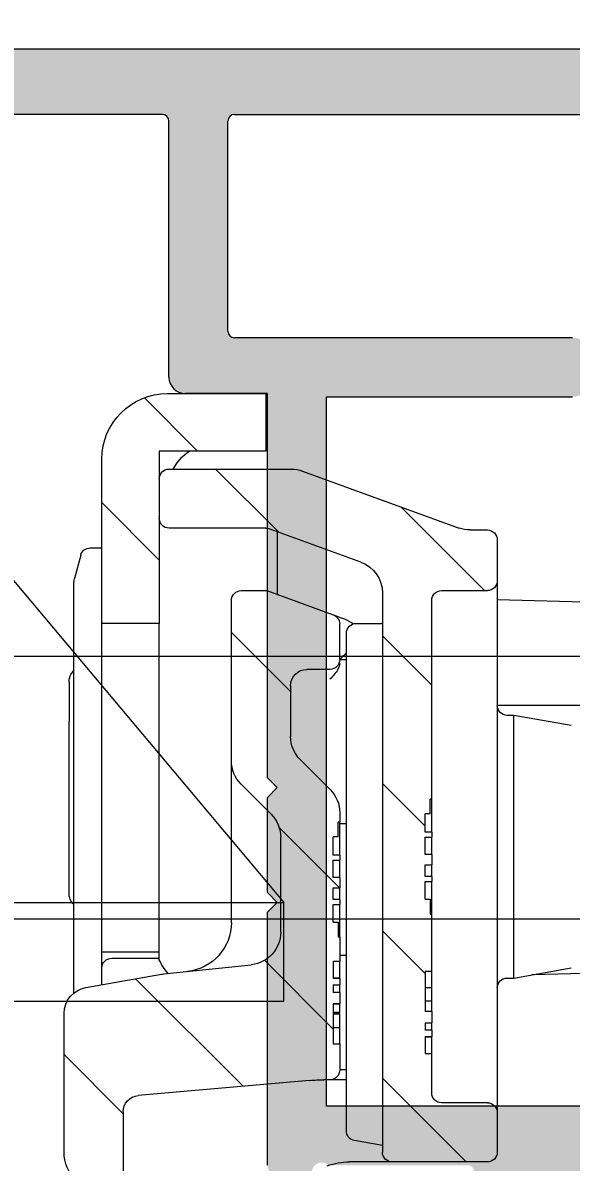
# Model space of a CAD drawing. Extents: x 820 to 5791, y 1495 to 5010.
# Drawn here: x 3009.339 to 3011.01, y 2081.616 to 2085.087 of the extents above; entities that cross this region are included whole.
import ezdxf

# ---------------------------------------------------------------- set-up
doc = ezdxf.new("R2010")
doc.units = 0
doc.header["$LTSCALE"] = 20
doc.layers.get('0').update_dxf_attribs({"linetype": 'CONTINUOUS', "lineweight": 15})
doc.layers.get('DEFPOINTS').update_dxf_attribs({"linetype": 'CONTINUOUS'})
doc.layers.add('_00_TT_PLASTER INTERIOR', color=60, linetype='CONTINUOUS', lineweight=0)
doc.layers.add('ölç', color=63, linetype='CONTINUOUS', lineweight=20)
doc.layers.add('dış ölçü', color=7, linetype='CONTINUOUS', lineweight=20, true_color=0x0d6787)
doc.styles.add('TRS', font='times.ttf', dxfattribs={"width": 0.8})
doc.dimstyles.new('dış ölçü', dxfattribs={"dimtxt": 12, "dimasz": 5, "dimexe": 5, "dimexo": 35, "dimgap": 5, "dimtad": 1, "dimdec": 0, "dimdsep": 46, "dimtxsty": 'TRS', "dimblk": 'DOT', "dimcen": 0, "dimdle": 0.1, "dimclrd": 256, "dimclre": 256, "dimclrt": 73, "dimadec": 0, "dimazin": 0, "dimtfac": 0.3, "dimtdec": 0, "dimtix": 1, "dimtmove": 2, "dimatfit": 3, "dimldrblk": 'DOT', "dimfxl": 1, "dimfxlon": 1, "dimtolj": 1, "dimarcsym": 0})

# ---------------------------------------------------------------- blocks, each defined once
blk = doc.blocks.new('_Dot')
at = {"layer": 'ölç', "color": 0, "lineweight": -2}
blk.add_line((-0.5, 0), (-1, 0), dxfattribs=at)
at = {"layer": 'ölç', "color": 0, "const_width": 0.5}
blk.add_lwpolyline([(-0.25, 0, 1), (0.25, 0, 1)], format="xyb", close=True, dxfattribs=at)
blk = doc.blocks.new('*D176')
at = {"layer": 'DEFPOINTS', "color": 0, "transparency": 16777216}
for p in [(2844.176336790435, 2097.044452601193), (3414.390991119654, 2084.554264930397), (3414.390991119654, 1809.278305477972)]:
    blk.add_point(p, dxfattribs=at)
at = {"layer": 'dış ölçü', "lineweight": -2, "transparency": 16777216}
for p, q in [((2844.176336790435, 1810.278305477972), (2844.176336790435, 1804.278305477972)), ((3414.390991119654, 1810.278305477972), (3414.390991119654, 1804.278305477972)), ((2849.176336790435, 1809.278305477972), (3409.390991119654, 1809.278305477972))]:
    blk.add_line(p, q, dxfattribs=at)
at = {"layer": 'dış ölçü', "lineweight": -2, "transparency": 16777216, "xscale": 5, "yscale": 5, "zscale": 5, "rotation": 180}
blk.add_blockref('_Dot', (2844.176336790435, 1809.278305477972), dxfattribs=at)
at = {"layer": 'dış ölçü', "lineweight": -2, "transparency": 16777216, "xscale": 5, "yscale": 5, "zscale": 5}
blk.add_blockref('_Dot', (3414.390991119654, 1809.278305477972), dxfattribs=at)
at = {"layer": 'dış ölçü', "color": 73, "transparency": 16777216, "insert": (3129.283663955045, 1820.399430207605), "char_height": 12, "attachment_point": 5, "style": 'TRS'}
blk.add_mtext('\\A1;570', dxfattribs=at)
blk = doc.blocks.new('*D180')
at = {"layer": 'DEFPOINTS', "color": 0, "transparency": 16777216}
for p in [(3700.971713778752, 2100.044452589959), (2054.28790840802, 2083.440788159293), (3700.971713778752, 1729.278305477972)]:
    blk.add_point(p, dxfattribs=at)
at = {"layer": 'dış ölçü', "lineweight": -2, "transparency": 16777216}
for p, q in [((2054.28790840802, 1730.278305477972), (2054.28790840802, 1724.278305477972)), ((3700.971713778752, 1730.278305477972), (3700.971713778752, 1724.278305477972)), ((2059.28790840802, 1729.278305477972), (3695.971713778752, 1729.278305477972))]:
    blk.add_line(p, q, dxfattribs=at)
at = {"layer": 'dış ölçü', "lineweight": -2, "transparency": 16777216, "xscale": 5, "yscale": 5, "zscale": 5, "rotation": 180}
blk.add_blockref('_Dot', (2054.28790840802, 1729.278305477972), dxfattribs=at)
at = {"layer": 'dış ölçü', "lineweight": -2, "transparency": 16777216, "xscale": 5, "yscale": 5, "zscale": 5}
blk.add_blockref('_Dot', (3700.971713778752, 1729.278305477972), dxfattribs=at)
at = {"layer": 'dış ölçü', "color": 73, "transparency": 16777216, "insert": (2877.629811093386, 1740.399430207604), "char_height": 12, "attachment_point": 5, "style": 'TRS'}
blk.add_mtext('\\A1;1647', dxfattribs=at)
blk = doc.blocks.new('HGJFG')
h = blk.add_hatch(color=9)
h.dxf.hatch_style = 1
edge = h.paths.add_edge_path()
edge.add_arc((-2148.65251659494, -3285.672047667697), 0.0500000000000199, 660.0194825740718, 719.999999999998, ccw=False)
edge.add_line((-2148.627501872424, -3285.715340434505), (-2148.670308720238, -3285.740074391198))
edge.add_arc((-2148.68031460924, -3285.722757284476), 0.02000000000005231, 615.0020712212915, 660.0194825747342, ccw=False)
edge.add_line((-2148.685490291781, -3285.742075988112), (-2148.752516594927, -3285.724118941224))
edge.add_line((-2148.752516594931, -3285.724118941224), (-2148.752516594931, -3285.522558941224))
edge.add_line((-2148.752516594931, -3285.522558941223), (-2149.05251659493, -3285.522558941223))
edge.add_line((-2149.052516594934, -3285.522558941223), (-2149.052516594934, -3286.412558941223))
edge.add_line((-2149.052516594934, -3286.412558941224), (-2149.082516594935, -3286.442558941225))
edge.add_line((-2149.082516594933, -3286.442558941225), (-2149.052516594932, -3286.472548941225))
edge.add_line((-2149.052516594934, -3286.472548941224), (-2149.052516594934, -3287.382548941224))
edge.add_line((-2149.052516594934, -3287.382548941224), (-2148.752516594935, -3287.382548941224))
edge.add_line((-2148.752516594931, -3287.382548941224), (-2148.752516594931, -3287.162549449302))
edge.add_arc((-2148.732516594927, -3287.162549449303), 0.02000000000007489, 419.99921998778024, 540.0000000005099, ccw=False)
edge.add_line((-2148.722516359133, -3287.145229077366), (-2148.627516005438, -3287.200079281579))
edge.add_arc((-2148.65251659494, -3287.243380211418), 0.04999999999978667, 360.00000000016854, 419.99921998742957, ccw=False)
edge.add_line((-2148.602516594937, -3287.243380211418), (-2148.602516594937, -3287.383208941181))
edge.add_arc((-2148.762516594926, -3287.383208941182), 0.1599999999997735, 630.0013324598763, 719.9999999998896, ccw=False)
edge.add_line((-2148.762512874001, -3287.543208941138), (-2149.052516594932, -3287.54321568541))
edge.add_line((-2149.052516594934, -3287.54321568541), (-2149.052516594934, -3287.913212313166))
edge.add_line((-2149.052516594934, -3287.913212313165), (-2149.082516594935, -3287.943212313166))
edge.add_line((-2149.082516594933, -3287.943212313166), (-2149.052516594932, -3287.973212313165))
edge.add_line((-2149.052516594934, -3287.973212313166), (-2149.052516594934, -3288.742558941225))
edge.add_line((-2149.052516594934, -3288.742558941224), (-2149.089767720176, -3288.892196892892))
edge.add_arc((-2149.070641625059, -3288.898044326987), 0.02000000000011365, 523.0000000003032, 577.8805265231091)
edge.add_line((-2149.086427481464, -3288.910324666459), (-2149.05277586073, -3288.953582399997))
edge.add_arc((-2149.068561717138, -3288.96586273947), 0.01999999999946319, 360.00000000045696, 397.88052652326303, ccw=False)
edge.add_line((-2149.048561717133, -3288.96586273947), (-2149.048561717133, -3289.049106112824))
edge.add_arc((-2149.068561717138, -3289.049106112824), 0.01999999999983544, 617.4999999995352, 719.9999999995362, ccw=False)
edge.add_line((-2149.072890509412, -3289.068632032965), (-2149.340819466336, -3289.009233613247))
edge.add_arc((-2149.336490674058, -3288.989707693106), 0.02000000000012126, 413.2066863932508, 617.4999999999645, ccw=False)
edge.add_line((-2149.324512071061, -3288.973691667678), (-2149.19708716729, -3288.795048541164))
edge.add_arc((-2149.213369477654, -3288.783434482052), 0.01999999999827856, 684.4999999981264, 702.9999999981084)
edge.add_line((-2149.194243382543, -3288.789281916145), (-2149.189348263563, -3288.773270703414))
edge.add_arc((-2149.218037406242, -3288.764499552272), 0.02999999999991945, 702.9999999999847, 852.9999999999912)
edge.add_line((-2149.238497357042, -3288.742558941224), (-2149.662516594927, -3288.742558941224))
edge.add_arc((-2149.662516594934, -3288.762558941225), 0.01999999999980276, 449.9999999997476, 539.9999999997314)
edge.add_line((-2149.682516594939, -3288.762558941225), (-2149.682516594939, -3288.797418147362))
edge.add_arc((-2149.662516594934, -3288.797418147363), 0.01999999999994486, 539.9999999993956, 568.8304574556344)
edge.add_line((-2149.68003760422, -3288.807062536075), (-2149.59994953025, -3288.952558941225))
edge.add_arc((-2149.59994953025, -3288.972558941224), 0.02000000000007276, 270, 450, ccw=False)
edge.add_line((-2149.59994953025, -3288.992558941224), (-2149.753847279138, -3288.992558941224))
edge.add_arc((-2149.753847279132, -3288.942558941225), 0.05000000000000009, 568.8304574562372, 629.9999999999976, ccw=False)
edge.add_line((-2149.797649802346, -3288.966669913008), (-2149.915310820193, -3288.752914552511))
edge.add_arc((-2149.932831829469, -3288.762558941225), 0.01999999999985384, 388.8304574569419, 450.0000000007043)
edge.add_line((-2149.932831829469, -3288.742558941224), (-2153.492828712036, -3288.742558941224))
edge.add_line((-2153.492828712039, -3288.742558941224), (-2153.492828712039, -3288.942558941224))
edge.add_arc((-2153.542828712042, -3288.942558941225), 0.05, 270, 360, ccw=False)
edge.add_line((-2153.542828712042, -3288.992558941224), (-2153.955033468753, -3288.992558941224))
edge.add_arc((-2153.955033468749, -3288.972558941224), 0.02000000000007276, 450, 630, ccw=False)
edge.add_line((-2153.955033468749, -3288.952558941223), (-2153.874945394779, -3288.807062536073))
edge.add_arc((-2153.892466404065, -3288.797418147361), 0.02000000000003605, 691.1695425433522, 719.9999999995905)
edge.add_line((-2153.872466404076, -3288.797418147361), (-2153.872466404076, -3288.762558941224))
edge.add_arc((-2153.892466404065, -3288.762558941225), 0.0199999999998937, 360.0000000005292, 450.000000000513)
edge.add_line((-2153.892466404065, -3288.742558941224), (-2154.316485641951, -3288.742558941224))
edge.add_arc((-2154.336945592758, -3288.764499552272), 0.02999999999999899, 406.9999999999133, 556.9999999999202)
edge.add_line((-2154.365634735438, -3288.773270703415), (-2154.36073961646, -3288.789281916146))
edge.add_arc((-2154.341613521331, -3288.78343448205), 0.01999999999852584, 557.0000000033442, 575.500000003329)
edge.add_line((-2154.357895831706, -3288.795048541165), (-2154.230470927935, -3288.973691667679))
edge.add_arc((-2154.218492324942, -3288.989707693106), 0.02000000000015939, 282.50000000028524, 486.7933136069838, ccw=False)
edge.add_line((-2154.214163532667, -3289.009233613248), (-2154.482092489591, -3289.068632032966))
edge.add_arc((-2154.486421281877, -3289.049106112824), 0.01999999999983568, 540.0000000004637, 642.5000000004644, ccw=False)
edge.add_line((-2154.506421281866, -3289.049106112824), (-2154.506421281866, -3288.96586273947))
edge.add_arc((-2154.486421281877, -3288.965862739468), 0.0200000000005236, 502.11947347777993, 540.0000000005853, ccw=False)
edge.add_line((-2154.502207138282, -3288.953582399997), (-2154.468555517548, -3288.910324666459))
edge.add_arc((-2154.484341373941, -3288.898044326986), 0.01999999999929946, 682.1194734770343, 736.9999999998462)
edge.add_line((-2154.46521527883, -3288.892196892893), (-2154.502466404071, -3288.742658941224))
edge.add_line((-2154.502466404066, -3288.742658941223), (-2154.502516594929, -3287.972212313165))
edge.add_line((-2154.502516594931, -3287.972212313166), (-2154.47251659493, -3287.942212313166))
edge.add_line((-2154.472516594932, -3287.942212313165), (-2154.502516594933, -3287.912212313165))
edge.add_line((-2154.502516594931, -3287.912212313165), (-2154.502516594931, -3287.622558941223))
edge.add_line((-2154.502516594931, -3287.622558941223), (-2154.47251659493, -3287.592558941224))
edge.add_line((-2154.472516594932, -3287.592558941225), (-2154.502516594933, -3287.562558941224))
edge.add_line((-2154.502516594931, -3287.562558941224), (-2154.502516594931, -3286.392558941224))
edge.add_line((-2154.502516594931, -3286.392558941224), (-2154.752516594931, -3286.392558941224))
edge.add_arc((-2154.752516594931, -3286.342558941225), 0.05, 540, 630, ccw=False)
edge.add_line((-2154.802516594934, -3286.342558941225), (-2154.802516594934, -3285.562558941224))
edge.add_arc((-2154.822516594938, -3285.562558941224), 0.01999999999989086, 360.0000000005211, 450.0000000005211)
edge.add_line((-2154.822516594938, -3285.542558941223), (-2155.282516594937, -3285.542558941223))
edge.add_arc((-2155.28251659493, -3285.562558941224), 0.01999999999989086, 449.9999999994789, 539.9999999994789)
edge.add_line((-2155.302516594934, -3285.562558941224), (-2155.302516594934, -3285.672558962828))
edge.add_arc((-2155.352516594937, -3285.672558962827), 0.0499999999999444, 630.0358098574097, 719.9999999998711, ccw=False)
edge.add_line((-2155.352485344946, -3285.722558953062), (-2155.512466404075, -3285.722658941223))
edge.add_arc((-2155.51246640406, -3285.682658941224), 0.03999999999978172, 450.00000000001626, 629.9999999999836, ccw=False)
edge.add_line((-2155.51246640406, -3285.642658941223), (-2155.42246640406, -3285.642658941223))
edge.add_line((-2155.422466404064, -3285.642658941223), (-2155.422466404064, -3285.532558941223))
edge.add_arc((-2155.472466404067, -3285.532558941223), 0.05, 360, 450)
edge.add_line((-2155.472466404067, -3285.482558941224), (-2156.132466404067, -3285.482558941224))
edge.add_arc((-2156.13246640407, -3285.532558941223), 0.05, 450, 540)
edge.add_line((-2156.182466404073, -3285.532558941223), (-2156.182466404073, -3285.642658941223))
edge.add_line((-2156.182466404073, -3285.642658941223), (-2156.092266404073, -3285.642658941223))
edge.add_arc((-2156.092566772827, -3285.682608626025), 0.03995081397301977, 269.71369605744144, 449.5692196920685, ccw=False)
edge.add_line((-2156.092766404062, -3285.722558941224), (-2156.252516594926, -3285.722558941224))
edge.add_arc((-2156.252516594931, -3285.672558941224), 0.05, 540, 630, ccw=False)
edge.add_line((-2156.302516594934, -3285.672558941224), (-2156.302516594934, -3285.392558941225))
edge.add_arc((-2156.252516594931, -3285.392558941224), 0.05, 450, 540, ccw=False)
edge.add_line((-2156.252516594931, -3285.342558941225), (-2148.652516594931, -3285.342558941225))
edge.add_arc((-2148.65251659494, -3285.392558941224), 0.05, 360, 450, ccw=False)
edge.add_line((-2148.602516594937, -3285.392558941224), (-2148.602516594937, -3285.672047667696))
edge = h.paths.add_edge_path(flags=16)
edge.add_line((-2154.622516594926, -3286.202558941223), (-2154.622516594926, -3285.562558941223))
edge.add_arc((-2154.602516594937, -3285.562558941224), 0.01999999999989086, 449.9999999994789, 539.9999999994789, ccw=False)
edge.add_line((-2154.602516594937, -3285.542558941223), (-2149.232516594936, -3285.542558941223))
edge.add_line((-2149.232516594927, -3285.542558941223), (-2149.232516594927, -3286.252558941223))
edge.add_line((-2149.232516594927, -3286.252558941224), (-2149.382516594927, -3286.252558941224))
edge.add_arc((-2149.382516594936, -3286.302558941224), 0.05, 450, 540)
edge.add_line((-2149.432516594939, -3286.302558941224), (-2149.432516594939, -3286.352558941224))
edge.add_arc((-2149.382516594936, -3286.352558941225), 0.05, 540, 630)
edge.add_line((-2149.382516594936, -3286.402558941224), (-2149.232516594936, -3286.402558941224))
edge.add_line((-2149.232516594927, -3286.402558941224), (-2149.232516594927, -3288.562558941224))
edge.add_line((-2149.232516594927, -3288.562558941224), (-2154.322516594927, -3288.562558941224))
edge.add_line((-2154.322516594938, -3288.562558941224), (-2154.322516594938, -3286.402558941224))
edge.add_line((-2154.322516594938, -3286.402558941224), (-2153.572516594938, -3286.402558941224))
edge.add_arc((-2153.572516594938, -3286.352558941225), 0.05, 630, 720)
edge.add_line((-2153.522516594935, -3286.352558941225), (-2153.522516594935, -3286.272558941225))
edge.add_arc((-2153.572516594938, -3286.272558941223), 0.04999999999999969, 719.9999999999995, 810.0000000000003)
edge.add_line((-2153.572516594938, -3286.222558941224), (-2154.602516594939, -3286.222558941224))
edge.add_arc((-2154.602516594937, -3286.202558941223), 0.01999999999989086, 540.0000000005211, 630.0000000005211, ccw=False)
at = {"color": 9}
for p, q in [((-2156.252516594931, -3285.342558941225), (-2148.65251659494, -3285.342558941225)), ((-2154.822516594938, -3285.542558941223), (-2155.28251659493, -3285.542558941223)), ((-2154.602516594937, -3285.542558941223), (-2149.232516594927, -3285.542558941223)), ((-2154.802516594934, -3286.342558941225), (-2154.802516594934, -3285.562558941224)), ((-2154.622516594926, -3286.202558941223), (-2154.622516594926, -3285.562558941224)), ((-2153.572516594938, -3286.222558941224), (-2154.602516594937, -3286.222558941224)), ((-2154.502516594931, -3286.392558941224), (-2154.752516594931, -3286.392558941224)), ((-2154.502516594931, -3287.562558941224), (-2154.502516594931, -3286.392558941224)), ((-2154.322516594938, -3288.562558941224), (-2154.322516594938, -3286.402558941224)), ((-2154.322516594938, -3286.402558941224), (-2153.572516594938, -3286.402558941224)), ((-2154.472516594932, -3287.592558941225), (-2154.502516594931, -3287.562558941224)), ((-2154.502516594931, -3287.622558941223), (-2154.472516594932, -3287.592558941225)), ((-2154.502516594931, -3287.912212313165), (-2154.502516594931, -3287.622558941223)), ((-2154.472516594932, -3287.942212313165), (-2154.502516594931, -3287.912212313165)), ((-2154.502516594931, -3287.972212313166), (-2154.472516594932, -3287.942212313165)), ((-2154.502466404066, -3288.742658941223), (-2154.502516594931, -3287.972212313166)), ((-2149.232516594927, -3288.562558941224), (-2154.322516594938, -3288.562558941224))]:
    blk.add_line(p, q, dxfattribs=at)
at = {"color": 9, "extrusion": (0, 0, -1)}
for p, q in [((-2154.715150761052, -3286.567530022167), (-2154.877340361051, -3286.405340222172)), ((-2154.80691306105, -3286.392529922171), (-2154.506912961047, -3286.392529922171)), ((-2154.506912961047, -3286.392529922171), (-2154.506912961047, -3286.567530022167)), ((-2154.831912861043, -3286.567530022167), (-2154.831912861043, -3287.092529922172)), ((-2154.506912961047, -3286.567530022167), (-2154.831912861043, -3286.567530022167)), ((-2155.006913061047, -3287.092529922172), (-2155.006913061047, -3286.592529922172)), ((-2154.801912961045, -3286.622530022171), (-2154.429330761047, -3286.622530022171)), ((-2154.467697261044, -3286.81498342217), (-2154.660150761044, -3286.622530022171)), ((-2154.831912861043, -3286.652529922169), (-2154.831912861043, -3286.772529922172)), ((-2154.395128761052, -3286.628560722173), (-2153.918482361053, -3286.802045822168)), ((-2154.831912861043, -3286.899780622171), (-2155.006913061047, -3286.724780622172)), ((-2153.841138061046, -3286.992529922173), (-2154.096366761046, -3286.737301122173)), ((-2154.507202761041, -3286.802529922171), (-2154.801912961045, -3286.802529922171)), ((-2154.217710961047, -3286.905971022167), (-2154.496942161041, -3286.804339122168)), ((-2154.471912961043, -3287.004258022168), (-2154.471912961043, -3286.813449122169)), ((-2153.884280261042, -3286.808076522168), (-2153.831912961044, -3286.808076522168)), ((-2155.042098261049, -3286.862529922169), (-2155.006913061047, -3286.862529922169)), ((-2153.801912961045, -3286.838076522167), (-2153.801912961045, -3286.962530022168)), ((-2155.071075961049, -3286.884765422171), (-2155.090209261046, -3286.95617162217)), ((-2155.29191296105, -3286.94252992217), (-2154.451912961039, -3287.94252992217)), ((-2155.091912961053, -3287.041639122171), (-2155.091912961053, -3286.969112522168)), ((-2153.801912961045, -3286.962530022168), (-2153.801912961045, -3287.042529922172)), ((-2154.581912961044, -3286.992529922173), (-2154.50413536104, -3286.992529922173)), ((-2154.50413536104, -3286.992529922173), (-2154.301652361039, -3287.066227822169)), ((-2154.478492761043, -3287.00186322217), (-2154.471912961043, -3287.004258022168)), ((-2154.151912961051, -3286.999940322171), (-2154.151912961051, -3288.702529922169)), ((-2153.971912961043, -3286.992529922173), (-2153.831912961044, -3286.992529922173)), ((-2155.091912961053, -3288.143420722169), (-2155.091912961053, -3287.041639122171)), ((-2154.611912861042, -3287.51110862217), (-2154.611912861042, -3287.022529922172)), ((-2154.001912961042, -3287.62752992217), (-2154.001912961042, -3287.022529922172)), ((-2153.801912961045, -3287.01942182217), (-2153.141987761043, -3287.037257622172)), ((-2154.301652361039, -3287.066227822169), (-2154.300607261041, -3287.066608122167)), ((-2154.300607261041, -3287.066608122167), (-2154.297508261047, -3287.067736122171)), ((-2154.297508261047, -3287.067736122171), (-2154.29246336105, -3287.06957232217)), ((-2154.29246336105, -3287.06957232217), (-2154.285648361049, -3287.072052722168)), ((-2154.285648361049, -3287.072052722168), (-2154.277300561048, -3287.075091122167)), ((-2154.277300561048, -3287.075091122167), (-2154.267710961049, -3287.078581422168)), ((-2153.801912961045, -3287.042529922172), (-2153.801912961045, -3288.50252992217)), ((-2155.006913061047, -3287.277291922169), (-2155.006913061047, -3287.092529922172)), ((-2154.831912861043, -3287.092529922172), (-2155.006913061047, -3287.092529922172)), ((-2154.831912861043, -3287.277291922169), (-2154.831912861043, -3287.092529922172)), ((-2154.281912961041, -3287.202529922169), (-2154.281912961041, -3287.09441862217)), ((-2154.267710961049, -3287.078581422168), (-2154.246143961046, -3287.089545822168)), ((-2154.246143961046, -3287.089545822168), (-2154.240465761043, -3287.094266722173)), ((-2154.231912961052, -3287.092529922172), (-2154.151912961051, -3287.092529922172)), ((-2154.431912961049, -3287.299780622173), (-2154.611912861042, -3287.119780622169)), ((-2154.261912961051, -3287.142529922171), (-2154.261912961051, -3287.122529922171)), ((-2154.261912961051, -3288.618264822168), (-2154.261912961051, -3287.142529922171)), ((-2154.001912961042, -3287.280767822168), (-2154.151912961051, -3287.130767822168)), ((-2155.491912961047, -3287.19252992217), (-2153.54191296105, -3287.19252992217)), ((-2154.281912961041, -3287.202529922169), (-2154.281457161048, -3287.202074222169)), ((-2154.281912961041, -3287.202529922169), (-2154.261912961051, -3287.202529922169)), ((-2154.281457161048, -3287.202074222169), (-2154.280103661044, -3287.200720722171)), ((-2154.280103661044, -3287.200720722171), (-2154.277893761054, -3287.198510722171)), ((-2154.277893761054, -3287.198510722171), (-2154.274894261046, -3287.195511322167)), ((-2154.274894261046, -3287.195511322167), (-2154.271196661049, -3287.191813622173)), ((-2154.271196661049, -3287.191813622173), (-2154.266912961041, -3287.187529922167)), ((-2154.266912961041, -3287.187529922167), (-2154.262173561042, -3287.182790522168)), ((-2154.262173561042, -3287.182790522168), (-2154.261912961051, -3287.182530022169)), ((-2154.31191296104, -3287.232529922167), (-2154.381912961047, -3287.232529922167)), ((-2155.106912861052, -3287.27181202217), (-2155.106912861052, -3287.391731522171)), ((-2155.006913061047, -3287.36735992217), (-2155.006913061047, -3287.277291922169)), ((-2154.831912861043, -3287.36735992217), (-2154.831912861043, -3287.277291922169)), ((-2154.431912961049, -3287.282529922169), (-2154.431912961049, -3287.43655012217)), ((-2153.366912961047, -3287.342529922172), (-2153.801912961045, -3287.342529922172)), ((-2155.006913061047, -3288.092529922172), (-2155.006913061047, -3287.36735992217)), ((-2154.831912861043, -3288.068477222168), (-2154.831912861043, -3287.36735992217)), ((-2153.751912961042, -3287.372529922171), (-2153.771912961046, -3287.372529922171)), ((-2153.751912961042, -3288.17252992217), (-2153.751912961042, -3287.372529922171)), ((-2153.576703561045, -3287.403424122168), (-2153.751912961042, -3287.372529922171)), ((-2155.106912861052, -3287.79332842217), (-2155.106912861052, -3287.391731522171)), ((-2154.611912861042, -3287.532529922169), (-2154.611912861042, -3287.51110862217)), ((-2154.402623661049, -3287.507260822168), (-2154.311202361042, -3287.598682222168)), ((-2154.611912861042, -3287.932529922168), (-2154.611912861042, -3287.532529922169)), ((-2154.491202261049, -3287.673240622168), (-2154.582623761043, -3287.581819322172)), ((-2154.021912961046, -3287.709780622169), (-2154.151912961051, -3287.579780622172)), ((-2154.006912961047, -3287.67252992217), (-2154.006912961047, -3287.62752992217)), ((-2154.001912961042, -3287.62752992217), (-2154.006912961047, -3287.62752992217)), ((-2154.001912961042, -3287.72852992217), (-2154.001912961042, -3287.62752992217)), ((-2154.286912961045, -3287.742529922173), (-2154.286912961045, -3287.697529922171)), ((-2154.281912961041, -3287.697529922171), (-2154.286912961045, -3287.697529922171)), ((-2154.281912961041, -3287.669392822173), (-2154.281912961041, -3287.697529922171)), ((-2154.281912961041, -3287.798529922172), (-2154.281912961041, -3287.697529922171)), ((-2154.021912961046, -3287.72852992217), (-2154.021912961046, -3287.67252992217)), ((-2154.006912961047, -3287.67252992217), (-2154.021912961046, -3287.67252992217)), ((-2154.28293906104, -3287.897767322168), (-2154.466411761049, -3287.714294622169)), ((-2154.261912961051, -3287.702529922169), (-2154.281912961041, -3287.702529922169)), ((-2154.001912961042, -3287.72852992217), (-2154.021912961046, -3287.72852992217)), ((-2154.001912961042, -3287.729780622171), (-2154.003163561048, -3287.72852992217)), ((-2154.001912961042, -3287.72852992217), (-2154.001912961042, -3287.743914522168)), ((-2154.461912961048, -3288.032489522168), (-2154.461912961048, -3287.74395132217)), ((-2154.301912961045, -3287.798529922172), (-2154.301912961045, -3287.742529922173)), ((-2154.286912961045, -3287.742529922173), (-2154.301912961045, -3287.742529922173)), ((-2154.021912961046, -3287.796737322172), (-2154.021912961046, -3287.743914522168)), ((-2154.021912961046, -3287.743914522168), (-2154.001912961042, -3287.743914522168)), ((-2154.001912961042, -3287.796737322172), (-2154.001912961042, -3287.743914522168)), ((-2155.106912861052, -3287.913247922169), (-2155.106912861052, -3287.79332842217)), ((-2154.281912961041, -3287.798529922172), (-2154.301912961045, -3287.798529922172)), ((-2154.281912961041, -3287.798529922172), (-2154.281912961041, -3287.813914522169)), ((-2154.001912961042, -3287.796737322172), (-2154.021912961046, -3287.796737322172)), ((-2154.001912961042, -3287.796737322172), (-2154.001912961042, -3287.827767322168)), ((-2154.301912961045, -3287.866737322166), (-2154.301912961045, -3287.813914522169)), ((-2154.301912961045, -3287.813914522169), (-2154.281912961041, -3287.813914522169)), ((-2154.281912961041, -3287.866737322166), (-2154.281912961041, -3287.813914522169)), ((-2154.021912961046, -3287.863145322169), (-2154.021912961046, -3287.827767322168)), ((-2154.021912961046, -3287.827767322168), (-2154.001912961042, -3287.827767322168)), ((-2154.001912961042, -3287.863145322169), (-2154.001912961042, -3287.827767322168)), ((-2154.281912961041, -3287.866737322166), (-2154.301912961045, -3287.866737322166)), ((-2154.281912961041, -3287.866737322166), (-2154.281912961041, -3287.897767322168)), ((-2154.001912961042, -3287.863145322169), (-2154.021912961046, -3287.863145322169)), ((-2154.001912961042, -3287.863145322169), (-2154.001912961042, -3287.878529922172)), ((-2154.301912961045, -3287.933145322168), (-2154.301912961045, -3287.897767322168)), ((-2154.301912961045, -3287.897767322168), (-2154.281912961041, -3287.897767322168)), ((-2154.281912961041, -3287.931108622167), (-2154.281912961041, -3287.897767322168)), ((-2154.021912961046, -3287.932529922168), (-2154.021912961046, -3287.878529922172)), ((-2154.021912961046, -3287.878529922172), (-2154.001912961042, -3287.878529922172)), ((-2154.001912961042, -3287.97752992217), (-2154.001912961042, -3287.878529922172)), ((-2155.491912961047, -3287.94252992217), (-2154.451912961039, -3287.94252992217)), ((-2154.611912861042, -3288.003235022171), (-2154.611912861042, -3287.932529922168)), ((-2154.451912961039, -3288.24252992217), (-2154.451912961039, -3287.94252992217)), ((-2154.281912961041, -3287.933145322168), (-2154.301912961045, -3287.933145322168)), ((-2154.281912961041, -3287.933145322168), (-2154.281912961041, -3287.948529922171)), ((-2154.021912961046, -3287.932529922168), (-2154.006912961047, -3287.932529922168)), ((-2154.006912961047, -3287.932529922168), (-2154.006912961047, -3287.97752992217)), ((-2154.301912961045, -3288.00252992217), (-2154.301912961045, -3287.948529922171)), ((-2154.301912961045, -3287.948529922171), (-2154.281912961041, -3287.948529922171)), ((-2154.281912961041, -3288.04752992217), (-2154.281912961041, -3287.948529922171)), ((-2154.006912961047, -3287.97752992217), (-2154.001912961042, -3287.97752992217)), ((-2154.001912961042, -3288.152529922169), (-2154.001912961042, -3287.97752992217)), ((-2155.491912961047, -3287.99252992217), (-2153.54191296105, -3287.99252992217)), ((-2154.301912961045, -3288.00252992217), (-2154.286912961045, -3288.00252992217)), ((-2154.286912961045, -3288.00252992217), (-2154.286912961045, -3288.04752992217)), ((-2154.286912961045, -3288.04752992217), (-2154.281912961041, -3288.04752992217)), ((-2154.281912961041, -3288.04752992217), (-2154.281912961041, -3288.122529922171)), ((-2154.021912961046, -3288.158793422169), (-2154.151912961051, -3288.028793422168)), ((-2154.831912861043, -3288.113951322169), (-2154.831912861043, -3288.068477222168)), ((-2155.006913061047, -3288.142529922171), (-2155.006913061047, -3288.092529922172)), ((-2155.006913061047, -3288.092529922172), (-2154.831912861043, -3288.092529922172)), ((-2154.976912961048, -3288.112529922169), (-2154.831912861043, -3288.112529922169)), ((-2154.831912861043, -3288.116704222172), (-2154.831912861043, -3288.113951322169)), ((-2154.281912961041, -3288.10252992217), (-2154.261912961051, -3288.10252992217)), ((-2155.091912961053, -3288.21594732217), (-2155.091912961053, -3288.143420722169)), ((-2155.006913061047, -3288.162529922168), (-2155.006913061047, -3288.142529922171)), ((-2154.818439961045, -3288.160002422171), (-2154.551460161046, -3288.131941722172)), ((-2154.301912961045, -3288.327806222173), (-2154.511100961053, -3288.118618222169)), ((-2154.301912961045, -3288.122529922171), (-2154.301912961045, -3288.17445302217)), ((-2154.281912961041, -3288.122529922171), (-2154.301912961045, -3288.122529922171)), ((-2154.281912961041, -3288.17252992217), (-2154.281912961041, -3288.122529922171)), ((-2154.021912961046, -3288.152529922169), (-2154.021912961046, -3288.27403722217)), ((-2154.001912961042, -3288.152529922169), (-2154.021912961046, -3288.152529922169)), ((-2154.001912961042, -3288.202529922169), (-2154.001912961042, -3288.152529922169)), ((-2153.751912961042, -3288.17252992217), (-2153.576703561045, -3288.14163582217)), ((-2153.141987761043, -3288.147802222172), (-2153.696700361045, -3288.162794522167)), ((-2155.055804861052, -3288.20160892217), (-2154.825351861041, -3288.16097382217)), ((-2155.006913061047, -3288.192987922167), (-2155.006913061047, -3288.162529922168)), ((-2154.576548861046, -3288.502183022171), (-2154.90390676104, -3288.174825222169)), ((-2154.281912961041, -3288.17252992217), (-2154.301912961045, -3288.17252992217)), ((-2154.281912961041, -3288.17445302217), (-2154.301912961045, -3288.17445302217)), ((-2154.281912961041, -3288.17445302217), (-2154.281912961041, -3288.193683822169)), ((-2153.771912961046, -3288.17252992217), (-2153.751912961042, -3288.17252992217)), ((-2155.091886161053, -3288.217583322171), (-2155.091912961053, -3288.21594732217)), ((-2155.091874261049, -3288.21791262217), (-2155.091886161053, -3288.217583322171)), ((-2154.301912961045, -3288.193683822169), (-2154.301912961045, -3288.216174422171)), ((-2154.301912961045, -3288.193683822169), (-2154.281912961041, -3288.193683822169)), ((-2154.281912961041, -3288.216174422171), (-2154.301912961045, -3288.216174422171)), ((-2154.281912961041, -3288.216174422171), (-2154.281912961041, -3288.193683822169)), ((-2154.281912961041, -3288.216174422171), (-2154.281912961041, -3288.251022722173)), ((-2154.001912961042, -3288.202529922169), (-2154.021912961046, -3288.202529922169)), ((-2154.001912961042, -3288.243305222169), (-2154.001912961042, -3288.202529922169)), ((-2155.491912961047, -3288.24252992217), (-2154.451912961039, -3288.24252992217)), ((-2154.301912961045, -3288.251022722173), (-2154.281912961041, -3288.251022722173)), ((-2154.301912961045, -3288.251022722173), (-2154.301912961045, -3288.372529922171)), ((-2154.281912961041, -3288.251376122168), (-2154.301912961045, -3288.251376122168)), ((-2154.281912961041, -3288.277247522167), (-2154.281912961041, -3288.249332822169)), ((-2154.281912961041, -3288.251376122168), (-2154.281912961041, -3288.251022722173)), ((-2154.001912961042, -3288.243305222169), (-2154.021912961046, -3288.243305222169)), ((-2154.001912961042, -3288.241146122172), (-2154.001912961042, -3288.239068422171)), ((-2154.001912961042, -3288.27403722217), (-2154.001912961042, -3288.243305222169)), ((-2155.121912961052, -3288.702529922169), (-2155.121912961052, -3288.28039352217)), ((-2154.281912961041, -3288.277247522167), (-2154.301912961045, -3288.277247522167)), ((-2154.281912961041, -3288.28022222217), (-2154.301912961045, -3288.28022222217)), ((-2154.281912961041, -3288.282145322167), (-2154.301912961045, -3288.282145322167)), ((-2154.281912961041, -3288.282145322167), (-2154.281912961041, -3288.28022222217)), ((-2154.281912961041, -3288.324453022168), (-2154.281912961041, -3288.282145322167)), ((-2154.001912961042, -3288.27403722217), (-2154.021912961046, -3288.27403722217)), ((-2154.001912961042, -3288.27403722217), (-2154.001912961042, -3288.308885422169)), ((-2154.281912961041, -3288.324453022168), (-2154.301912961045, -3288.324453022168)), ((-2154.281912961041, -3288.372529922171), (-2154.281912961041, -3288.322529922171)), ((-2154.021912961046, -3288.308885422169), (-2154.021912961046, -3288.331376122173)), ((-2154.021912961046, -3288.308885422169), (-2154.001912961042, -3288.308885422169)), ((-2154.001912961042, -3288.331376122173), (-2154.001912961042, -3288.308885422169)), ((-2154.001912961042, -3288.331376122173), (-2154.021912961046, -3288.331376122173)), ((-2154.021912961046, -3288.350606822171), (-2154.021912961046, -3288.402529922169)), ((-2154.021912961046, -3288.350606822171), (-2154.001912961042, -3288.350606822171)), ((-2154.001912961042, -3288.35252992217), (-2154.021912961046, -3288.35252992217)), ((-2154.001912961042, -3288.331376122173), (-2154.001912961042, -3288.350606822171)), ((-2154.001912961042, -3288.35252992217), (-2154.001912961042, -3288.350606822171)), ((-2154.001912961042, -3288.402529922169), (-2154.001912961042, -3288.35252992217)), ((-2154.301912961045, -3288.372529922171), (-2154.281912961041, -3288.372529922171)), ((-2154.281912961041, -3288.372529922171), (-2154.281912961041, -3288.452529922169)), ((-2154.941912861043, -3288.58583182217), (-2155.121912961052, -3288.405831822173)), ((-2154.021912961046, -3288.402529922169), (-2154.001912961042, -3288.402529922169)), ((-2154.001912961042, -3288.522529922172), (-2154.001912961042, -3288.402529922169)), ((-2154.261912961051, -3288.452529922169), (-2154.281912961041, -3288.452529922169)), ((-2154.373660361042, -3288.484432622169), (-2154.896270861046, -3288.530155122172)), ((-2154.31191296104, -3288.482529922167), (-2154.330082461046, -3288.482529922167)), ((-2154.261912961051, -3288.482529922167), (-2154.31191296104, -3288.482529922167)), ((-2153.897189161054, -3288.732529922167), (-2154.151912961051, -3288.477806222171)), ((-2153.801912961045, -3288.50252992217), (-2153.801912961045, -3288.58253002217)), ((-2153.831912961044, -3288.552529922171), (-2153.971912961043, -3288.552529922171)), ((-2154.941912861043, -3288.57996482217), (-2154.941912861043, -3288.822530022172)), ((-2153.801912961045, -3288.58253002217), (-2153.801912961045, -3288.702529922169)), ((-2154.261912961051, -3288.637961022167), (-2154.261912961051, -3288.618264822168)), ((-2154.151912961051, -3288.682529922168), (-2154.237122461052, -3288.66750522217)), ((-2154.221912961043, -3288.732529922167), (-2154.251798961047, -3288.732529922167)), ((-2154.121912961052, -3288.732529922167), (-2154.221912961043, -3288.732529922167)), ((-2153.831912961044, -3288.732529922167), (-2154.121912961052, -3288.732529922167))]:
    blk.add_line(p, q, dxfattribs=at)
at = {"color": 9}
for centre, radius, start, end in [((-2154.822516594938, -3285.562558941224), 0.02000000000043656, 0, 90), ((-2154.602516594937, -3285.562558941224), 0.02000000000043656, 90.00000000500258, 180.0000000026055), ((-2154.602516594937, -3286.202558941223), 0.01999999999952706, 180, 269.9999999949974), ((-2154.752516594931, -3286.342558941225), 0.0499999999992724, 180, 270)]:
    blk.add_arc(centre, radius, start, end, dxfattribs=at)
at = {"color": 9, "extrusion": (0, 0, -1)}
for centre, radius, start, end in [((2154.806912961049, -3286.592529922172), 0.2000000000000001, 0, 90), ((2154.656912961041, -3286.692529922172), 0.15, 27.81813899857197, 56.44269000044669), ((2154.801912961045, -3286.652529922169), 0.03000000000000001, 0, 90), ((2154.429330761047, -3286.722529922171), 0.1, 90, 110.0000000004222), ((2154.801912961045, -3286.772529922172), 0.03000000000000001, 270, 0), ((2154.507202761041, -3286.83252992217), 0.03000000000000001, 90, 110.0000000004222), ((2153.884280261042, -3286.70807652217), 0.1, 270, 290.0000000004222), ((2153.831912961044, -3286.838076522167), 0.03000000000000001, 90, 180), ((2155.042098261049, -3286.892529922171), 0.03000000000000001, 14.99999999891358, 90), ((2154.251912961042, -3286.999940322171), 0.1, 110.0000000004222, 180), ((2155.04191296105, -3286.969112622169), 0.05000000000000002, 0, 14.99999999891358), ((2153.831912961044, -3286.962529922167), 0.03000000000000001, 180, 270), ((2154.581912961044, -3287.022529922172), 0.03000000000000001, 0, 90), ((2153.971912961043, -3287.022529922172), 0.03000000000000001, 0, 90), ((2154.31191296104, -3287.09441852217), 0.03000000000000001, 110.0000000004222, 180), ((2154.231912961052, -3287.122529922171), 0.03000000000000001, 0, 90), ((2154.31191296104, -3287.202529922169), 0.03000000000000001, 180, 270), ((2154.32580656104, -3287.210562522169), 0.04407260000000002, 185.1648009982764, 209.8967209989974), ((2155.056912961049, -3287.27181202217), 0.05000000000000002, 0, 45.57299599943959), ((2154.381912961047, -3287.282529922169), 0.05000000000000002, 0, 90), ((2154.424342461044, -3287.146556922172), 0.1615244, 212.1582889995996, 225.8888209986015), ((2153.771912961046, -3287.342529922172), 0.03000000000000001, 270, 0), ((2154.331912961044, -3287.43655012217), 0.1, 315.000000000433, 0), ((2154.511912961051, -3287.51110862217), 0.1, 315.000000000433, 0), ((2154.381912961047, -3287.669392822173), 0.1, 135.0000000004329, 180), ((2154.56191296104, -3287.74395132217), 0.1, 135.0000000004329, 180), ((2155.056912961049, -3287.913247922169), 0.05000000000000002, 314.4270040005604, 0), ((2154.761912961051, -3288.00323492217), 0.1500000999999999, 180, 263.9999659994445), ((2154.56191296104, -3288.032489522168), 0.1, 180, 263.9999999998091), ((2154.976912961048, -3288.142529922171), 0.03000000000000001, 0, 90), ((2154.703214461039, -3288.06345352217), 0.13928, 316.9201519998909, 337.5220099983142), ((2154.807987161051, -3288.259454622167), 0.1, 79.99999999952068, 83.99999999980908), ((2153.771912961046, -3288.202529922169), 0.03000000000000001, 0, 90), ((2155.04191296105, -3288.28039352217), 0.08000000000000003, 0, 79.99999999952068), ((2154.31191296104, -3288.452529922169), 0.03000000000000001, 180, 270), ((2154.330082461046, -3288.982529922167), 0.5000000000000002, 85.00000000013146, 90), ((2154.891912961041, -3288.57996482217), 0.05000000000000002, 0, 85.00000000013146), ((2153.971912961043, -3288.522529922172), 0.03000000000000001, 270, 0), ((2153.831912961044, -3288.58252992217), 0.03000000000000001, 90, 180), ((2154.231912961052, -3288.637961022167), 0.03000000000000001, 280.0000000004793, 0), ((2155.001912961042, -3288.702529922169), 0.1199999999999999, 270, 0), ((2154.121912961052, -3288.702529922169), 0.03000000000000001, 270, 0), ((2153.831912961044, -3288.702529922169), 0.03000000000000001, 180, 270), ((2154.251798961047, -3288.932529922168), 0.2000000000000001, 69.9999999995778, 90)]:
    blk.add_arc(centre, radius, start, end, dxfattribs=at)

msp = doc.modelspace()

# ---------------------------------------------------------------- block references
at = {"layer": '_00_TT_PLASTER INTERIOR'}
msp.add_blockref('HGJFG', (5164.587161362215, 5370.349931528268), dxfattribs=at)

# ---------------------------------------------------------------- dimensions: what is measured, and where the dimension line sits
at = {"layer": 'dış ölçü'}
for base, p1, p2, picture, middle in [((3700.971713778752, 1729.278305477972), (2054.28790840802, 2083.440788159293), (3700.971713778752, 2100.044452589959), '*D180', (2877.629811093386, 1740.399430207604)), ((3414.390991119654, 1809.278305477972), (2844.176336790435, 2097.044452601193), (3414.390991119654, 2084.554264930397), '*D176', (3129.283663955045, 1820.399430207605))]:
    dim = msp.add_linear_dim(base=base, p1=p1, p2=p2, dimstyle='dış ölçü', dxfattribs=at)
    dim.commit()
    dim.dimension.update_dxf_attribs({"geometry": picture, "text_midpoint": middle})

doc.saveas('drawing.dxf')
